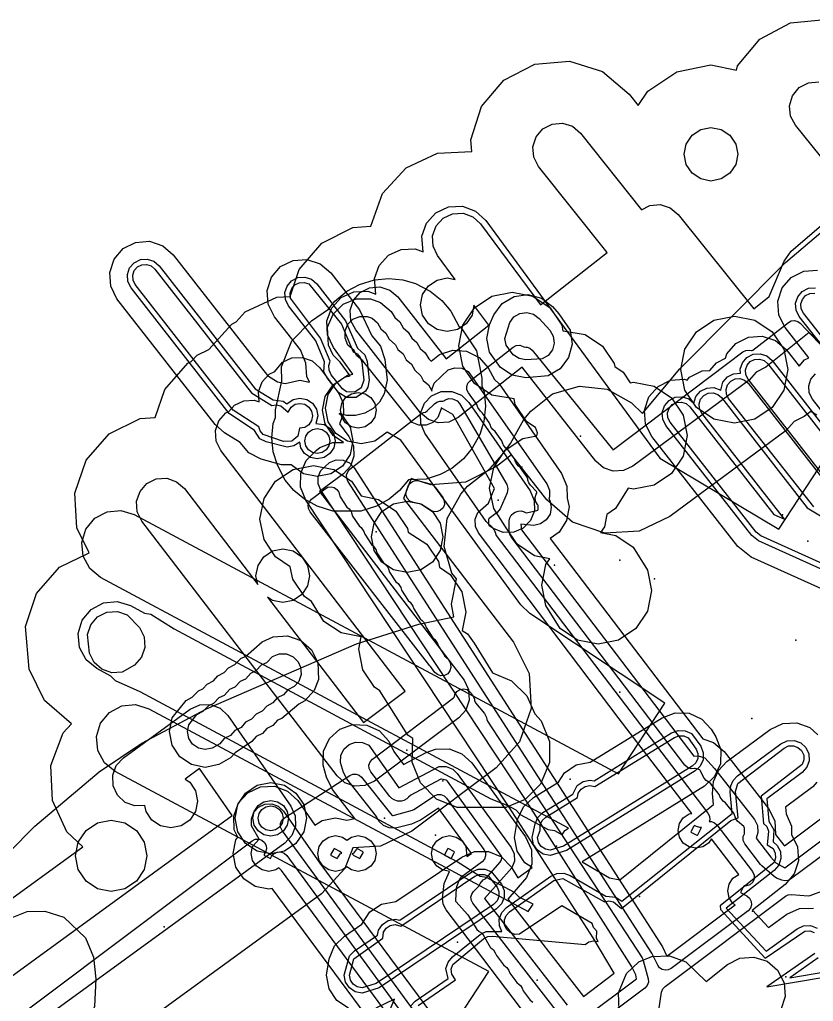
# Model space of a CAD drawing. Header units: metres. Extents: x 8738 to 9560, y -8972 to -7699.
# Drawn here: x 9118.7 to 9163.2, y -8008.3 to -7953.3 of the extents above; entities that cross this region are included whole.
import ezdxf

# ---------------------------------------------------------------- set-up
doc = ezdxf.new("R2010")
doc.units = ezdxf.units.M
for name, color, linetype in [('AI_GREENING_ALLOWED_ZONE', 4, 'Continuous'), ('AI_GREENING_EXCLUSIONS', 1, 'Continuous'), ('AI_GREENING_LAWN', 82, 'Continuous'), ('AI_GREENING_REJECTED', 6, 'Continuous')]:
    doc.layers.add(name, color=color, linetype=linetype)

msp = doc.modelspace()

# ---------------------------------------------------------------- linework, layer by layer
at = {"layer": 'AI_GREENING_ALLOWED_ZONE'}
msp.add_lwpolyline([(9140.777, -7980.345), (9140.574, -7980.264), (9140.425, -7980.104), (9140.358, -7979.896), (9140.387, -7979.679), (9140.479, -7979.43), (9140.574, -7979.271), (9140.719, -7979.158), (9140.896, -7979.105), (9141.08, -7979.12), (9141.724, -7979.296), (9141.876, -7979.367), (9141.996, -7979.484), (9142.421, -7980.067), (9142.503, -7980.246), (9142.51, -7980.444), (9142.439, -7980.629), (9142.302, -7980.772), (9142.12, -7980.85), (9141.922, -7980.852), (9141.739, -7980.777), (9141.238, -7980.442), (9141.14, -7980.404), (9140.777, -7980.345)], close=True, dxfattribs=at)
at = {"layer": 'AI_GREENING_EXCLUSIONS'}
for points in [[(9117.659, -8002.961), (9122.25, -7999.619), (9121.358, -7998.794), (9120.541, -7997.022), (9120.464, -7995.073), (9121.14, -7993.243), (9121.614, -7992.729), (9120.096, -7991.421), (9119.236, -7989.67), (9119.031, -7987.283), (9119.658, -7985.436), (9120.945, -7983.97), (9122.606, -7983.151), (9121.92, -7981.754), (9121.796, -7979.807), (9122.426, -7977.961), (9123.715, -7976.497), (9125.467, -7975.637), (9126.305, -7975.584), (9126.845, -7974.005), (9128.134, -7972.54), (9128.324, -7972.447), (9128.652, -7972.083), (9129.307, -7971.771), (9130.597, -7970.341), (9130.848, -7970.222), (9131.354, -7969.666), (9133.121, -7968.838), (9133.87, -7968.803), (9134.367, -7967.292), (9135.639, -7965.813), (9137.38, -7964.934), (9138.396, -7964.857), (9139.052, -7963.038), (9140.366, -7961.596), (9142.131, -7960.766), (9144.049, -7960.677), (9143.993, -7960.024), (9144.584, -7958.165), (9145.841, -7956.673), (9147.574, -7955.776), (9149.517, -7955.61), (9151.377, -7956.201), (9152.868, -7957.458), (9153.379, -7958.098), (9153.915, -7957.295), (9155.537, -7956.211), (9157.451, -7955.831), (9158.877, -7956.115), (9158.948, -7955.887), (9160.192, -7954.384), (9161.917, -7953.473), (9163.859, -7953.291)], [(9164.086, -7971.849), (9162.962, -7970.812), (9160.526, -7972.756), (9159.992, -7973.033), (9159.587, -7973.486), (9153.073, -7978.305), (9152.554, -7978.552), (9151.98, -7978.586), (9151.436, -7978.401), (9151.001, -7978.026), (9146.867, -7972.761), (9146.867, -7972.761), (9143.277, -7975.571), (9142.755, -7975.835), (9142.171, -7975.879), (9141.615, -7975.696), (9141.172, -7975.315), (9137.54, -7970.675), (9137.276, -7970.153), (9137.232, -7969.569), (9137.415, -7969.013), (9137.796, -7968.569), (9138.319, -7968.305), (9138.903, -7968.262), (9139.459, -7968.444), (9139.902, -7968.826), (9142.609, -7972.284), (9145.005, -7970.409), (9144.171, -7969.28), (9144.061, -7969.836), (9143.736, -7970.323), (9143.249, -7970.648), (9142.675, -7970.762), (9142.101, -7970.648), (9141.614, -7970.323), (9141.289, -7969.836), (9141.175, -7969.262), (9141.289, -7968.688), (9141.614, -7968.202), (9142.101, -7967.877), (9142.675, -7967.762), (9143.116, -7967.85), (9142.127, -7966.51), (9141.878, -7965.98), (9141.851, -7965.396), (9142.05, -7964.845), (9142.444, -7964.412), (9142.973, -7964.163), (9143.558, -7964.136), (9144.109, -7964.334), (9144.541, -7964.729), (9147.893, -7969.271), (9151.637, -7966.331), (9147.79, -7961.516), (9147.521, -7960.996), (9147.471, -7960.413), (9147.649, -7959.855), (9148.026, -7959.408), (9148.546, -7959.138), (9149.129, -7959.089), (9149.687, -7959.266), (9150.134, -7959.643), (9153.566, -7963.938), (9154.025, -7963.7), (9154.608, -7963.65), (9155.165, -7963.826), (9155.612, -7964.202), (9159.849, -7969.481), (9160.72, -7968.803), (9161.552, -7966.821), (9161.956, -7966.265), (9165.463, -7963.246), (9162.182, -7959.21), (9161.909, -7958.693), (9161.854, -7958.11), (9162.027, -7957.551), (9162.4, -7957.1), (9162.918, -7956.827), (9163.5, -7956.772)], [(9113.647, -8004.417), (9119.566, -7998.465), (9123.16, -7995.416), (9125.562, -7993.817), (9129.179, -7991.895), (9137.591, -7988.264), (9141.087, -7987.153), (9143.048, -7986.749), (9142.904, -7986.026), (9143.184, -7984.617), (9142.928, -7984.295), (9142.496, -7982.795), (9142.67, -7981.244), (9143.426, -7979.878), (9143.813, -7979.42), (9145.085, -7978.432), (9145.728, -7977.693), (9146.219, -7977.039), (9146.969, -7975.682), (9147.356, -7975.223), (9148.576, -7974.25), (9150.075, -7973.818), (9151.626, -7973.993), (9152.992, -7974.747), (9153.622, -7975.349), (9155.703, -7972.853), (9161.622, -7966.901), (9165.216, -7963.851)], [(9138.109, -8017.132), (9145.009, -8006.609), (9124.064, -7995.413), (9123.462, -7994.917), (9123.094, -7994.229), (9123.019, -7993.452), (9123.246, -7992.706), (9123.742, -7992.103), (9124.43, -7991.736), (9125.207, -7991.66), (9125.953, -7991.887), (9147.212, -8003.25), (9147.479, -8002.843), (9146.696, -8002.452), (9146.447, -8002.186), (9144.87, -8001.341), (9144.512, -8001.282), (9143.222, -8000.458), (9125.469, -7990.947), (9124.072, -7990.331), (9123.823, -7990.065), (9123.033, -7989.642), (9122.43, -7989.146), (9122.063, -7988.458), (9121.987, -7987.681), (9122.215, -7986.935), (9122.71, -7986.332), (9123.399, -7985.965), (9124.176, -7985.889), (9124.922, -7986.116), (9125.71, -7986.538), (9126.068, -7986.597), (9127.358, -7987.421), (9145.11, -7996.932), (9146.067, -7997.312), (9146.508, -7997.548), (9146.757, -7997.814), (9148.334, -7998.659), (9148.692, -7998.718), (9149.107, -7998.95), (9149.261, -7998.72), (9149.464, -7998.584), (9123.238, -7984.533), (9122.635, -7984.038), (9122.268, -7983.349), (9122.192, -7982.572), (9122.419, -7981.826), (9122.915, -7981.223), (9123.604, -7980.856), (9124.38, -7980.78), (9125.127, -7981.007), (9152.264, -7995.546), (9154.871, -7991.57), (9147.307, -7986.559), (9146.795, -7986.069), (9140.07, -7976.841), (9139.307, -7976.404), (9138.611, -7976.908), (9137.846, -7977.06), (9137.081, -7976.908), (9136.432, -7976.474), (9135.998, -7975.825), (9135.846, -7975.06), (9135.998, -7974.295), (9136.432, -7973.646), (9137.081, -7973.212), (9137.382, -7973.152), (9136.292, -7971.656), (9135.964, -7970.948), (9135.932, -7970.168), (9136.202, -7969.436), (9136.73, -7968.862), (9137.439, -7968.534), (9138.218, -7968.503), (9138.661, -7968.665), (9138.586, -7967.794), (9138.854, -7967.061), (9139.382, -7966.487), (9140.09, -7966.158), (9140.87, -7966.126), (9141.316, -7966.289), (9141.24, -7965.419), (9141.507, -7964.686), (9142.035, -7964.111), (9142.742, -7963.782), (9143.522, -7963.748), (9144.255, -7964.015), (9144.83, -7964.543), (9154.58, -7977.851), (9161.257, -7981.832), (9165.032, -7976.075)], [(9138.109, -8017.132), (9145.009, -8006.609), (9124.064, -7995.413), (9123.462, -7994.917), (9123.094, -7994.229), (9123.019, -7993.452), (9123.246, -7992.706), (9123.742, -7992.103), (9124.43, -7991.736), (9125.207, -7991.66), (9125.953, -7991.887), (9147.212, -8003.25), (9147.479, -8002.843), (9146.696, -8002.452), (9146.447, -8002.186), (9144.87, -8001.341), (9144.512, -8001.282), (9143.222, -8000.458), (9125.469, -7990.947), (9124.072, -7990.331), (9123.823, -7990.065), (9123.033, -7989.642), (9122.43, -7989.146), (9122.063, -7988.458), (9121.987, -7987.681), (9122.215, -7986.935), (9122.71, -7986.332), (9123.399, -7985.965), (9124.176, -7985.889), (9124.922, -7986.116), (9125.71, -7986.538), (9126.068, -7986.597), (9127.358, -7987.421), (9145.11, -7996.932), (9146.067, -7997.312), (9146.508, -7997.548), (9146.757, -7997.814), (9148.334, -7998.659), (9148.692, -7998.718), (9149.107, -7998.95), (9149.261, -7998.72), (9149.464, -7998.584), (9123.238, -7984.533), (9122.635, -7984.038), (9122.268, -7983.349), (9122.192, -7982.572), (9122.419, -7981.826), (9122.915, -7981.223), (9123.604, -7980.856), (9124.38, -7980.78), (9125.127, -7981.007), (9152.264, -7995.546), (9154.871, -7991.57), (9147.307, -7986.559), (9146.795, -7986.069), (9140.07, -7976.841), (9139.307, -7976.404), (9138.611, -7976.908), (9137.846, -7977.06), (9137.081, -7976.908), (9136.432, -7976.474), (9135.998, -7975.825), (9135.846, -7975.06), (9135.998, -7974.295), (9136.432, -7973.646), (9137.081, -7973.212), (9137.382, -7973.152), (9136.292, -7971.656), (9135.964, -7970.948), (9135.932, -7970.168), (9136.202, -7969.436), (9136.73, -7968.862), (9137.439, -7968.534), (9138.218, -7968.503), (9138.661, -7968.665), (9138.586, -7967.794), (9138.854, -7967.061), (9139.382, -7966.487), (9140.09, -7966.158), (9140.87, -7966.126), (9141.316, -7966.289), (9141.24, -7965.419), (9141.507, -7964.686), (9142.035, -7964.111), (9142.742, -7963.782), (9143.522, -7963.748), (9144.255, -7964.015), (9144.83, -7964.543), (9154.58, -7977.851), (9161.257, -7981.832), (9165.032, -7976.075)], [(9166.062, -7986.261), (9159.71, -7983.399), (9158.955, -7982.807), (9154.141, -7976.641), (9153.79, -7975.944), (9153.733, -7975.166), (9153.977, -7974.425), (9154.487, -7973.834), (9155.184, -7973.483), (9155.962, -7973.425), (9156.118, -7973.477), (9156.253, -7973.32), (9156.95, -7972.969), (9157.394, -7972.937), (9157.76, -7972.512), (9158.265, -7972.257), (9158.345, -7972.014), (9158.855, -7971.423), (9159.552, -7971.072), (9160.33, -7971.014), (9161.071, -7971.259), (9161.662, -7971.768), (9162.392, -7972.704), (9162.698, -7972.35), (9162.932, -7972.232), (9161.607, -7970.535), (9161.256, -7969.838), (9161.199, -7969.06), (9161.443, -7968.319), (9161.953, -7967.728), (9162.65, -7967.377), (9163.428, -7967.319)], [(9167.268, -7976.086), (9162.395, -7969.92), (9162.22, -7969.571), (9162.191, -7969.182), (9162.313, -7968.812), (9162.568, -7968.516), (9162.917, -7968.341), (9163.306, -7968.312)], [(9167.438, -7975.839), (9162.632, -7969.735), (9162.509, -7969.491), (9162.489, -7969.219), (9162.575, -7968.959), (9162.753, -7968.752), (9162.997, -7968.63), (9163.269, -7968.609)], [(9141.952, -8014.253), (9132.857, -8001.965), (9132.68, -8002), (9131.915, -8001.848), (9131.266, -8001.414), (9130.832, -8000.765), (9130.68, -8000), (9130.832, -7999.235), (9130.927, -7999.092), (9130.737, -7998.681), (9130.705, -7997.901), (9130.974, -7997.169), (9131.502, -7996.595), (9132.21, -7996.267), (9132.99, -7996.235), (9133.723, -7996.504), (9134.297, -7997.032), (9135.258, -7998.416), (9135.653, -7998.152), (9136.418, -7998), (9137.052, -7998.126), (9137.493, -7998.039), (9136.25, -7996.424), (9135.901, -7995.726), (9135.71, -7995.044), (9135.745, -7994.264), (9136.077, -7993.558), (9136.653, -7993.032), (9137.387, -7992.767), (9138.167, -7992.802), (9138.873, -7993.134), (9139.399, -7993.71), (9139.685, -7994.28), (9140.218, -7995.015), (9141.486, -7994.34), (9142.021, -7994.147), (9142.779, -7994.137), (9143.486, -7994.41), (9144.041, -7994.926), (9147.065, -7999.068), (9147.399, -7999.798), (9147.419, -8000.6), (9147.121, -8001.346), (9146.065, -8002.561), (9150.3, -8008.003), (9152.027, -8006.71), (9150.843, -8004.731), (9146.141, -7997.412), (9134.748, -7980.2), (9134.454, -7979.477), (9134.46, -7978.697), (9134.764, -7977.978), (9135.319, -7977.43), (9135.536, -7977.257), (9136.262, -7976.97), (9136.865, -7976.981), (9136.272, -7976.584), (9135.838, -7975.935), (9135.686, -7975.17), (9135.838, -7974.405), (9136.272, -7973.756), (9136.921, -7973.322), (9137.229, -7973.237), (9136.673, -7972.472), (9136.278, -7972.077), (9136.013, -7971.522), (9135.967, -7970.519), (9136.27, -7969.797), (9136.831, -7969.236), (9137.569, -7968.93), (9138.376, -7968.933), (9138.933, -7969.136), (9139.536, -7969.631), (9139.732, -7969.97), (9140.011, -7970.211), (9140.207, -7970.549), (9140.487, -7970.791), (9140.683, -7971.129), (9140.962, -7971.371), (9141.159, -7971.709), (9141.438, -7971.951), (9141.634, -7972.289), (9141.777, -7972.413), (9142.237, -7972.043), (9142.978, -7971.799), (9143.757, -7971.858), (9144.453, -7972.21), (9144.962, -7972.801), (9145.327, -7973.447), (9145.585, -7973.686), (9149.07, -7978.715), (9149.379, -7979.423), (9149.394, -7980.093), (9149.502, -7980.582), (9149.364, -7981.351), (9148.943, -7982.008), (9148.449, -7982.352), (9157.005, -7993.582), (9157.596, -7993.777), (9158.186, -7994.287), (9160.672, -7997.475), (9161.023, -7998.172), (9161.078, -7998.928), (9161.535, -7999.528), (9161.57, -7999.565), (9181.226, -7984.849)], [(9150.314, -8009.242), (9153.271, -8007.028), (9153.242, -8006.789), (9153.007, -8006.317), (9146.975, -7996.86), (9135.583, -7979.651), (9135.436, -7979.289), (9135.439, -7978.899), (9135.591, -7978.539), (9136.078, -7978.098), (9136.441, -7977.954), (9136.831, -7977.961), (9137.189, -7978.116), (9137.46, -7978.397), (9154.743, -8005.225), (9154.985, -8005.745), (9158.805, -8002.884), (9158.684, -8002.803), (9158.467, -8002.479), (9158.391, -8002.096), (9158.467, -8001.713), (9158.684, -8001.389), (9159.016, -8001.171), (9157.476, -7999.173), (9157.316, -7999.412), (9156.992, -7999.629), (9156.609, -7999.705), (9156.226, -7999.629), (9155.902, -7999.412), (9155.685, -7999.088), (9155.609, -7998.705), (9155.685, -7998.322), (9155.902, -7997.998), (9156.226, -7997.781), (9156.381, -7997.75), (9152.3, -7992.454), (9144.433, -7982.031), (9144.262, -7981.674), (9144.242, -7981.279), (9144.378, -7980.907), (9144.982, -7980.377), (9145.325, -7979.545), (9142.992, -7975.413), (9142.323, -7975.04), (9142.328, -7975.091), (9142.151, -7975.578), (9141.868, -7975.856), (9141.492, -7976.011), (9141.08, -7976.008), (9140.706, -7975.848), (9137.932, -7972.412), (9137.583, -7972.098), (9137.457, -7971.832), (9137.107, -7971.518), (9136.944, -7971.129), (9136.948, -7970.717), (9137.107, -7970.344), (9137.39, -7970.065), (9137.767, -7969.911), (9138.178, -7969.914), (9138.461, -7970.017), (9138.762, -7970.265), (9138.946, -7970.605), (9139.238, -7970.845), (9139.422, -7971.185), (9139.773, -7971.503), (9139.897, -7971.765), (9140.195, -7972.012), (9140.373, -7972.345), (9140.665, -7972.585), (9140.848, -7972.925), (9141.2, -7973.243), (9141.324, -7973.505), (9141.621, -7973.752), (9141.799, -7974.085), (9141.81, -7974.094), (9141.806, -7974.025), (9141.933, -7973.656), (9142.729, -7972.914), (9143.099, -7972.792), (9143.489, -7972.821), (9143.837, -7972.997), (9148.248, -7979.285), (9148.403, -7979.639), (9148.411, -7980.025), (9148.366, -7980.145), (9148.418, -7980.221), (9148.502, -7980.602), (9148.433, -7980.986), (9148.223, -7981.314), (9147.902, -7981.537), (9147.521, -7981.621), (9146.802, -7981.554), (9146.825, -7981.872), (9156.483, -7994.543), (9156.732, -7994.525), (9157.102, -7994.647), (9157.658, -7995.236), (9159.884, -7998.09), (9160.059, -7998.439), (9160.087, -7998.828), (9159.985, -7999.138), (9160.8, -8000.207), (9161.088, -8000.516), (9161.586, -8000.803), (9181.825, -7985.65)], [(9167.445, -7985.787), (9160.121, -7982.488), (9159.743, -7982.191), (9154.93, -7976.025), (9154.754, -7975.677), (9154.725, -7975.288), (9154.848, -7974.917), (9155.102, -7974.622), (9155.102, -7974.622), (9155.451, -7974.446), (9155.84, -7974.418), (9156.21, -7974.54), (9156.492, -7974.782), (9156.613, -7974.404), (9156.868, -7974.109), (9157.217, -7973.933), (9157.606, -7973.904), (9158.005, -7974.051), (9158.121, -7973.595), (9158.376, -7973.3), (9158.724, -7973.124), (9159.109, -7973.096), (9159.093, -7972.877), (9159.216, -7972.506), (9159.47, -7972.211), (9159.819, -7972.035), (9160.208, -7972.007), (9160.578, -7972.129), (9160.874, -7972.384), (9165.5, -7978.309)], [(9164.19, -7979.393), (9159.534, -7973.43), (9159.411, -7973.186), (9159.391, -7972.914), (9159.477, -7972.654), (9159.655, -7972.447), (9159.899, -7972.325), (9160.171, -7972.304), (9160.431, -7972.39), (9160.637, -7972.568), (9165.328, -7978.576)], [(9166.219, -7978.485), (9163.14, -7974.541), (9162.965, -7974.193), (9162.936, -7973.804), (9163.058, -7973.433), (9163.313, -7973.138)], [(9163.219, -7980.573), (9158.439, -7974.519), (9158.316, -7974.275), (9158.296, -7974.002), (9158.382, -7973.743), (9158.56, -7973.536), (9158.804, -7973.413), (9159.077, -7973.393), (9159.336, -7973.479), (9159.543, -7973.657), (9163.987, -7979.349)], [(9167.948, -7985.685), (9160.244, -7982.214), (9159.98, -7982.007), (9155.166, -7975.841), (9155.043, -7975.597), (9155.023, -7975.324), (9155.109, -7975.065), (9155.109, -7975.065), (9155.287, -7974.858), (9155.531, -7974.735), (9155.803, -7974.715), (9156.063, -7974.801), (9156.269, -7974.979), (9160.977, -7981.009), (9161.579, -7981.28), (9156.932, -7975.328), (9156.809, -7975.084), (9156.789, -7974.811), (9156.875, -7974.552), (9157.053, -7974.345), (9157.297, -7974.222), (9157.569, -7974.202), (9157.829, -7974.288), (9158.035, -7974.466), (9162.848, -7980.63), (9168.569, -7984.066)], [(9163.379, -7975.44), (9163.041, -7975.233), (9162.675, -7975.518), (9162.115, -7975.8), (9161.668, -7976.3), (9155.154, -7981.119), (9153.425, -7981.942), (9151.512, -7982.055), (9149.698, -7981.439), (9148.248, -7980.187), (9146.273, -7977.671), (9145.435, -7978.327), (9143.693, -7979.207), (9141.748, -7979.353), (9140.641, -7978.99), (9140.225, -7980.119), (9146.39, -7988.159), (9147.256, -7989.924), (9147.375, -7991.885), (9146.729, -7993.741), (9145.417, -7995.205), (9140.682, -7998.748), (9138.936, -7999.585), (9137.372, -7999.676), (9136.932, -8000.842), (9135.623, -8002.253), (9120.149, -8013.518)], [(9116.273, -8008.3), (9130.611, -7997.862), (9128.791, -7995.247), (9127.984, -7995.834), (9128.238, -7996.004), (9128.563, -7996.49), (9128.677, -7997.064), (9128.563, -7997.638), (9128.238, -7998.125), (9127.751, -7998.45), (9127.177, -7998.564), (9126.603, -7998.45), (9126.116, -7998.125), (9125.791, -7997.638), (9125.727, -7997.315), (9125.168, -7997.337), (9124.619, -7997.134), (9124.189, -7996.737), (9123.944, -7996.205), (9123.921, -7995.62), (9124.124, -7995.071), (9124.521, -7994.642), (9128.266, -7991.92), (9128.805, -7991.674), (9129.398, -7991.655), (9129.951, -7991.867), (9130.379, -7992.277), (9133.912, -7997.354), (9134.144, -7997.883), (9134.16, -7998.46), (9133.956, -7999), (9133.563, -7999.423), (9118.053, -8010.714)], [(9137.134, -8008.67), (9136.485, -8008.236), (9136.051, -8007.587), (9135.899, -8006.822), (9136.062, -8005.898), (9136.358, -8005.176), (9136.908, -8004.622), (9137.89, -8003.961), (9138.334, -8003.263), (9138.983, -8002.829), (9139.787, -8002.685), (9143.486, -8000.196), (9144.206, -7999.895), (9144.986, -7999.893), (9145.708, -8000.189), (9146.262, -8000.739), (9146.625, -8001.356), (9147.426, -8000.792), (9147.025, -8000.524), (9146.591, -7999.875), (9146.439, -7999.11), (9146.617, -7998.102), (9146.94, -7997.392), (9147.511, -7996.859), (9148.9, -7995.999), (9149.25, -7995.475), (9149.899, -7995.041), (9150.684, -7994.893), (9154.716, -7992.394), (9155.447, -7992.121), (9156.226, -7992.147), (9156.937, -7992.471), (9157.469, -7993.041), (9157.733, -7993.466), (9158.006, -7994.197), (9157.98, -7994.977), (9157.657, -7995.687), (9157.086, -7996.22), (9150.232, -8000.467), (9151.774, -8001.363), (9152.345, -8001.483), (9157.596, -7997.26), (9157.541, -7996.64), (9157.595, -7995.964), (9157.873, -7995.345), (9158.342, -7994.855), (9160.779, -7993.048), (9161.485, -7992.714), (9162.264, -7992.676), (9162.999, -7992.939), (9163.448, -7993.347)], [(9147.591, -8009.719), (9142.603, -8003.151), (9142.446, -8002.847), (9142.401, -8002.507), (9142.498, -8001.683), (9142.792, -8000.999), (9142.414, -8000.924), (9142.09, -8000.707), (9141.873, -8000.383), (9141.797, -8000), (9141.873, -7999.617), (9142.09, -7999.293), (9142.414, -7999.076), (9142.797, -7999), (9143.18, -7999.076), (9143.504, -7999.293), (9143.721, -7999.617), (9143.764, -8000.164), (9144.025, -7999.991), (9142.182, -7997.467), (9141.18, -7998.131), (9140.664, -7998.365), (9139.778, -7998.578), (9139.424, -7998.562), (9139.097, -7998.424), (9138.84, -7998.18), (9138.713, -7997.925), (9137.04, -7995.812), (9136.866, -7995.463), (9136.698, -7994.894), (9136.716, -7994.504), (9136.882, -7994.151), (9137.17, -7993.888), (9137.537, -7993.755), (9137.927, -7993.773), (9138.28, -7993.939), (9139.961, -7996.316), (9142.224, -7995.126), (9142.603, -7995.121), (9142.976, -7995.27), (9143.234, -7995.516), (9146.258, -7999.657), (9146.424, -8000.022), (9146.434, -8000.424), (9146.286, -8000.796), (9144.766, -8002.517), (9149.393, -8008.489)], [(9140.607, -8008.555), (9140.878, -8008.274), (9142.715, -8006.999), (9142.599, -8006.45), (9142.717, -8006.078), (9142.968, -8005.78), (9144.517, -8004.54), (9144.854, -8004.363), (9145.732, -8004.37), (9145.595, -8004.06), (9145.585, -8003.67), (9145.726, -8003.306), (9145.995, -8003.023), (9148.475, -8001.276), (9148.819, -8001.121), (9149.197, -8001.104), (9149.553, -8001.229), (9151.553, -8002.391), (9152.116, -8002.438), (9152.456, -8002.677), (9158.645, -7997.764), (9158.537, -7996.551), (9158.564, -7996.213), (9158.703, -7995.903), (9158.937, -7995.658), (9161.375, -7993.851), (9161.728, -7993.685), (9162.117, -7993.666), (9162.485, -7993.797), (9162.774, -7994.059), (9162.94, -7994.412), (9162.959, -7994.802), (9162.828, -7995.169), (9162.566, -7995.458), (9160.579, -7996.931), (9160.692, -7998.191), (9160.979, -7998.678), (9160.934, -7999.342), (9161.169, -7999.544), (9161.345, -7999.893), (9161.374, -8000.282), (9161.252, -8000.652), (9160.998, -8000.948), (9158.307, -8003.057), (9160.537, -8005.464), (9162.289, -8004.212), (9162.645, -8004.052), (9163.035, -8004.04), (9163.4, -8004.177)], [(9141.049, -8008.521), (9143.135, -8007.073), (9142.921, -8006.755), (9142.897, -8006.483), (9142.98, -8006.223), (9144.704, -8004.774), (9144.94, -8004.65), (9145.205, -8004.624), (9150.404, -8005.094), (9150.603, -8004.952), (9150.869, -8004.89), (9151.13, -8004.933), (9151.038, -8004.756), (9151.056, -8004.351), (9150.867, -8004.143), (9150.787, -8003.912), (9149.087, -8002.924), (9146.724, -8004.524), (9146.451, -8004.531), (9146.196, -8004.432), (9145.998, -8004.244), (9145.888, -8003.994), (9145.881, -8003.721), (9145.979, -8003.466), (9146.167, -8003.269), (9148.648, -8001.521), (9149.153, -8001.401), (9151.491, -8002.702), (9151.731, -8002.657), (9151.998, -8002.713), (9152.432, -8003.081), (9158.571, -7998.145), (9158.968, -7997.999), (9158.835, -7996.524), (9158.952, -7996.071), (9161.553, -7994.092), (9161.8, -7993.976), (9162.073, -7993.962), (9162.33, -7994.054), (9162.533, -7994.238), (9162.649, -7994.485), (9162.663, -7994.758), (9162.571, -7995.015), (9160.265, -7996.79), (9160.402, -7998.32), (9160.577, -7998.49), (9160.685, -7998.74), (9160.599, -7999.509), (9160.933, -7999.729), (9161.056, -7999.973), (9161.076, -8000.245), (9160.991, -8000.505), (9157.972, -8002.938), (9157.98, -8003.145), (9160.497, -8005.862), (9162.712, -8004.344), (9162.985, -8004.335), (9163.241, -8004.432)], [(9163.391, -7996.008), (9163.161, -7996.261), (9161.625, -7997.4), (9161.659, -7997.778), (9161.957, -7998.468), (9161.964, -7998.941), (9162.309, -7999.625), (9162.367, -8000.403), (9162.123, -8001.145), (9161.614, -8001.736), (9159.779, -8003.174), (9160.672, -8004.139), (9161.708, -8003.399), (9162.419, -8003.078), (9163.199, -8003.053)], [(9142.791, -8013.706), (9133.374, -8000.948), (9133.242, -8000.804), (9133.063, -8000.924), (9132.68, -8001), (9132.297, -8000.924), (9131.973, -8000.707), (9131.756, -8000.383), (9131.68, -8000), (9131.756, -7999.617), (9132.124, -7999.192), (9131.709, -7998.446), (9131.693, -7998.056), (9131.827, -7997.69), (9132.091, -7997.403), (9132.445, -7997.239), (9132.835, -7997.223), (9133.202, -7997.357), (9133.489, -7997.621), (9135.54, -8000.547), (9142.587, -8010.068)], [(9152.31, -8008.784), (9152.271, -8007.798), (9152.719, -8006.722), (9153.418, -8006.075), (9154.141, -8005.773), (9155.127, -8005.734), (9156.044, -8006.075), (9157.192, -8007.164), (9158.379, -8006.221), (9159.073, -8005.864), (9159.851, -8005.8), (9160.594, -8006.038), (9161.189, -8006.543), (9161.546, -8007.237), (9161.61, -8008.015), (9161.372, -8008.758)], [(9163.277, -8005.595), (9160.586, -8007.464), (9171.877, -8005.564)], [(9163.452, -8005.84), (9161.881, -8006.962), (9171.816, -8005.27)], [(9139.48, -8008.74), (9139.708, -8008.162), (9138.664, -8008.67)]]:
    msp.add_lwpolyline(points, dxfattribs=at)
for points in [[(9158.025, -7962.217), (9157.451, -7962.331), (9156.877, -7962.217), (9156.39, -7961.892), (9156.065, -7961.405), (9155.951, -7960.831), (9156.065, -7960.257), (9156.39, -7959.77), (9156.877, -7959.445), (9157.451, -7959.331), (9158.025, -7959.445), (9158.511, -7959.77), (9158.837, -7960.257), (9158.951, -7960.831), (9158.837, -7961.405), (9158.511, -7961.892), (9158.025, -7962.217)], [(9132.582, -7968.46), (9132.826, -7967.719), (9133.336, -7967.128), (9134.033, -7966.777), (9134.811, -7966.719), (9135.552, -7966.964), (9136.143, -7967.474), (9137.762, -7969.547), (9138.443, -7971.008), (9138.932, -7971.579), (9139.174, -7972.32), (9139.299, -7973.491), (9139.145, -7974.256), (9138.872, -7974.722), (9138.528, -7975.064), (9138.06, -7975.336), (9137.538, -7975.472), (9137.052, -7975.471), (9136.615, -7975.35), (9136.802, -7975.475), (9137.236, -7976.124), (9137.388, -7976.889), (9137.236, -7977.654), (9136.802, -7978.303), (9136.153, -7978.737), (9135.388, -7978.889), (9134.623, -7978.737), (9133.926, -7978.232), (9133.377, -7978.222), (9132.242, -7977.91), (9131.549, -7977.552), (9131.064, -7976.977), (9130.186, -7976.437), (9129.658, -7975.964), (9124.162, -7968.925), (9123.811, -7968.228), (9123.753, -7967.45), (9123.998, -7966.709), (9124.507, -7966.118), (9125.204, -7965.767), (9125.983, -7965.709), (9126.724, -7965.954), (9127.315, -7966.463), (9132.589, -7973.219), (9133.16, -7973.57), (9133.595, -7973.674), (9134.414, -7973.486), (9134.955, -7973.594), (9134.798, -7973.279), (9134.743, -7972.529), (9134.44, -7971.792), (9132.99, -7969.935), (9132.639, -7969.238), (9132.582, -7968.46)], [(9135.315, -7975.904), (9135.771, -7975.965), (9136.095, -7976.182), (9136.312, -7976.506), (9136.388, -7976.889), (9136.312, -7977.272), (9136.095, -7977.596), (9135.771, -7977.813), (9135.388, -7977.889), (9135.005, -7977.813), (9134.681, -7977.596), (9134.464, -7977.272), (9134.401, -7976.954), (9134.076, -7977.171), (9133.693, -7977.247), (9132.519, -7976.949), (9132.172, -7976.77), (9131.864, -7976.296), (9130.446, -7975.349), (9124.95, -7968.309), (9124.775, -7967.961), (9124.746, -7967.572), (9124.868, -7967.201), (9125.123, -7966.906), (9125.471, -7966.73), (9125.86, -7966.702), (9126.231, -7966.824), (9126.526, -7967.079), (9131.912, -7973.976), (9132.913, -7974.592), (9133.475, -7974.653), (9133.688, -7974.807), (9134.031, -7974.562), (9134.414, -7974.486), (9134.797, -7974.562), (9135.121, -7974.779), (9135.338, -7975.103), (9135.414, -7975.486), (9135.315, -7975.904)], [(9135.061, -7975.754), (9134.909, -7975.981), (9134.682, -7976.133), (9134.388, -7976.181), (9134.29, -7976.614), (9133.961, -7976.894), (9133.499, -7976.92), (9132.359, -7976.535), (9132.183, -7976.327), (9132.109, -7976.094), (9130.683, -7975.164), (9125.187, -7968.125), (9125.064, -7967.881), (9125.044, -7967.609), (9125.129, -7967.349), (9125.307, -7967.142), (9125.551, -7967.019), (9125.824, -7966.999), (9126.083, -7967.085), (9126.29, -7967.263), (9131.709, -7974.203), (9132.843, -7974.902), (9133.084, -7974.863), (9133.35, -7974.926), (9133.754, -7975.284), (9133.919, -7974.991), (9134.146, -7974.839), (9134.414, -7974.786), (9134.682, -7974.839), (9134.909, -7974.991), (9135.061, -7975.218), (9135.114, -7975.486), (9135.061, -7975.754)], [(9134.082, -7979.669), (9133.585, -7979.079), (9133.152, -7978.252), (9132.922, -7977.493), (9132.848, -7976.721), (9132.922, -7975.909), (9133.043, -7975.58), (9133.043, -7975.154), (9133.401, -7973.543), (9133.39, -7972.731), (9133.968, -7971.281), (9135.056, -7970.163), (9136.015, -7969.504), (9136.367, -7969.054), (9137.05, -7968.495), (9137.763, -7968.118), (9138.591, -7967.871), (9139.391, -7967.796), (9140.175, -7967.871), (9140.894, -7968.074), (9141.716, -7968.495), (9142.371, -7969.026), (9142.876, -7969.629), (9143.316, -7970.463), (9143.446, -7970.551), (9144.314, -7971.848), (9144.618, -7973.379), (9144.618, -7973.805), (9144.739, -7974.134), (9144.812, -7974.946), (9144.723, -7975.795), (9144.491, -7976.537), (9144.076, -7977.304), (9143.575, -7977.894), (9142.932, -7978.427), (9142.278, -7978.762), (9141.487, -7979.031), (9140.509, -7979.066), (9140, -7979.669), (9139.421, -7980.159), (9138.703, -7980.537), (9137.835, -7980.822), (9136.251, -7980.822), (9135.379, -7980.537), (9134.665, -7980.159), (9134.082, -7979.669)], [(9133.603, -7968.971), (9133.574, -7968.582), (9133.696, -7968.212), (9133.951, -7967.916), (9134.3, -7967.741), (9134.689, -7967.712), (9135.059, -7967.834), (9135.355, -7968.089), (9136.973, -7970.162), (9137.641, -7971.689), (9138.06, -7972.069), (9138.181, -7972.44), (9138.299, -7973.488), (9138.223, -7973.869), (9138.086, -7974.104), (9137.565, -7974.45), (9137.03, -7974.449), (9136.592, -7974.193), (9135.937, -7973.363), (9135.762, -7973.014), (9135.792, -7972.45), (9135.313, -7971.285), (9133.778, -7969.32), (9133.603, -7968.971)], [(9133.892, -7968.891), (9133.872, -7968.619), (9133.957, -7968.359), (9134.136, -7968.153), (9134.38, -7968.03), (9134.652, -7968.01), (9134.911, -7968.095), (9136.737, -7970.347), (9137.403, -7971.898), (9137.621, -7972.008), (9137.798, -7972.216), (9137.883, -7972.475), (9137.999, -7973.488), (9137.85, -7973.919), (9137.485, -7974.161), (9137.03, -7974.132), (9136.803, -7973.98), (9136.173, -7973.179), (9136.051, -7972.935), (9136.031, -7972.662), (9136.108, -7972.43), (9135.574, -7971.133), (9133.892, -7968.891)], [(9147.702, -7976.599), (9147.73, -7976.437), (9147.609, -7976.141), (9147.136, -7975.825), (9146.486, -7974.852), (9146.423, -7974.537), (9145.166, -7974.33), (9144.193, -7973.68), (9143.543, -7972.707), (9143.314, -7971.559), (9143.543, -7970.411), (9144.193, -7969.437), (9145.166, -7968.787), (9146.314, -7968.559), (9147.462, -7968.787), (9148.436, -7969.437), (9149.086, -7970.411), (9149.149, -7970.725), (9150.406, -7970.932), (9151.379, -7971.582), (9152.029, -7972.556), (9152.062, -7972.718), (9152.534, -7973.034), (9152.932, -7973.629), (9153.118, -7973.592), (9154.266, -7973.82), (9155.24, -7974.471), (9155.89, -7975.444), (9156.118, -7976.592), (9155.89, -7977.74), (9155.24, -7978.713), (9154.266, -7979.364), (9153.118, -7979.592), (9152.82, -7979.533), (9152.106, -7980.681), (9151.617, -7981.007), (9151.478, -7981.707), (9151.267, -7982.022), (9152.123, -7982.192), (9153.096, -7982.842), (9153.894, -7984.125), (9154.122, -7985.273), (9153.894, -7986.421), (9153.244, -7987.395), (9152.27, -7988.045), (9151.122, -7988.273), (9149.974, -7988.045), (9149.001, -7987.395), (9148.203, -7986.112), (9147.975, -7984.963), (9148.203, -7983.815), (9148.414, -7983.501), (9147.558, -7983.33), (9146.585, -7982.68), (9145.934, -7981.707), (9145.277, -7980.679), (9145.049, -7979.53), (9145.277, -7978.382), (9145.927, -7977.409), (9146.9, -7976.759), (9147.702, -7976.599)], [(9148.569, -7969.359), (9148.927, -7969.761), (9149.557, -7970.694), (9149.666, -7971.467), (9149.471, -7972.222), (9149.001, -7972.846), (9148.329, -7973.242), (9147.077, -7973.354), (9146.312, -7973.202), (9145.663, -7972.768), (9145.044, -7971.911), (9144.892, -7971.146), (9145.044, -7970.381), (9145.276, -7969.824), (9145.745, -7969.2), (9146.417, -7968.804), (9147.19, -7968.695), (9147.946, -7968.89), (9148.569, -7969.359)], [(9148.335, -7972.1), (9147.999, -7972.298), (9147.077, -7972.354), (9146.694, -7972.278), (9146.37, -7972.061), (9145.968, -7971.529), (9145.892, -7971.146), (9146.177, -7970.258), (9146.411, -7969.946), (9146.747, -7969.748), (9147.134, -7969.693), (9147.511, -7969.791), (9147.823, -7970.026), (9148.415, -7970.688), (9148.613, -7971.024), (9148.667, -7971.41), (9148.57, -7971.788), (9148.335, -7972.1)], [(9157.615, -7975.665), (9156.642, -7975.014), (9155.992, -7974.041), (9155.763, -7972.893), (9155.992, -7971.745), (9156.642, -7970.772), (9157.615, -7970.121), (9158.763, -7969.893), (9159.912, -7970.121), (9160.885, -7970.772), (9161.535, -7971.745), (9161.763, -7972.893), (9161.535, -7974.041), (9160.885, -7975.014), (9159.912, -7975.665), (9158.763, -7975.893), (9157.615, -7975.665)], [(9132.101, -7974.133), (9132.297, -7973.582), (9132.689, -7973.147), (9133.007, -7972.996), (9133.431, -7972.484), (9133.96, -7972.235), (9134.545, -7972.209), (9135.095, -7972.407), (9135.528, -7972.802), (9136.588, -7974.24), (9136.836, -7974.768), (9136.864, -7975.351), (9136.636, -7975.934), (9137.158, -7976.634), (9137.41, -7977.163), (9137.44, -7977.747), (9137.244, -7978.299), (9136.852, -7978.733), (9135.516, -7979.728), (9143.612, -7990.289), (9143.872, -7990.818), (9143.908, -7991.407), (9143.714, -7991.964), (9143.321, -7992.403), (9138.586, -7995.945), (9138.062, -7996.196), (9137.482, -7996.23), (9136.933, -7996.041), (9136.497, -7995.657), (9125.56, -7981.38), (9125.302, -7980.855), (9125.265, -7980.271), (9125.454, -7979.717), (9125.841, -7979.277), (9126.366, -7979.02), (9126.95, -7978.982), (9127.504, -7979.172), (9127.944, -7979.558), (9132.05, -7984.926), (9131.953, -7984.441), (9132.068, -7983.866), (9132.393, -7983.38), (9132.879, -7983.055), (9133.453, -7982.941), (9134.028, -7983.055), (9134.514, -7983.38), (9134.839, -7983.866), (9134.953, -7984.441), (9134.839, -7985.015), (9134.514, -7985.501), (9134.028, -7985.826), (9133.453, -7985.941), (9132.879, -7985.826), (9132.594, -7985.635), (9137.975, -7992.655), (9140.308, -7990.91), (9129.978, -7977.423), (9129.721, -7976.898), (9129.683, -7976.314), (9129.873, -7975.76), (9130.259, -7975.321), (9130.43, -7975.237), (9130.744, -7974.889), (9131.272, -7974.637), (9131.857, -7974.607), (9132.13, -7974.704), (9132.101, -7974.133)], [(9137.686, -7976.17), (9137.303, -7976.094), (9136.979, -7975.877), (9136.762, -7975.553), (9136.686, -7975.17), (9136.762, -7974.787), (9136.979, -7974.463), (9137.303, -7974.246), (9137.686, -7974.17), (9138.069, -7974.246), (9138.393, -7974.463), (9138.61, -7974.787), (9138.686, -7975.17), (9138.61, -7975.553), (9138.393, -7975.877), (9138.069, -7976.094), (9137.686, -7976.17)], [(9141.419, -7976.448), (9141.186, -7975.911), (9141.176, -7975.326), (9141.391, -7974.782), (9141.798, -7974.361), (9142.335, -7974.128), (9142.92, -7974.118), (9143.464, -7974.333), (9143.885, -7974.74), (9147.314, -7979.689), (9147.547, -7980.226), (9147.557, -7980.811), (9147.342, -7981.355), (9146.935, -7981.776), (9146.398, -7982.009), (9145.813, -7982.019), (9145.269, -7981.804), (9144.848, -7981.397), (9141.419, -7976.448)], [(9134.893, -7977.384), (9134.741, -7977.157), (9134.688, -7976.889), (9134.741, -7976.621), (9134.893, -7976.394), (9135.12, -7976.242), (9135.388, -7976.189), (9135.656, -7976.242), (9135.883, -7976.394), (9136.035, -7976.621), (9136.088, -7976.889), (9136.035, -7977.157), (9135.883, -7977.384), (9135.656, -7977.536), (9135.388, -7977.589), (9135.12, -7977.536), (9134.893, -7977.384)], [(9138.589, -7990.681), (9137.938, -7989.708), (9137.71, -7988.56), (9137.847, -7987.872), (9136.722, -7987.648), (9135.749, -7986.998), (9135.07, -7985.883), (9134.666, -7985.612), (9134.016, -7984.639), (9133.876, -7983.936), (9133.055, -7983.388), (9132.405, -7982.415), (9132.176, -7981.266), (9132.405, -7980.118), (9133.055, -7979.145), (9134.028, -7978.495), (9135.176, -7978.266), (9136.324, -7978.495), (9137.298, -7979.145), (9137.85, -7979.972), (9138.819, -7980.165), (9139.793, -7980.815), (9140.443, -7981.788), (9140.487, -7982.008), (9141.524, -7982.671), (9142.174, -7983.644), (9142.237, -7983.963), (9142.837, -7984.364), (9143.487, -7985.337), (9143.716, -7986.485), (9143.512, -7987.51), (9143.802, -7987.703), (9144.177, -7988.225), (9145.2, -7989.878), (9146.268, -7990.325), (9147.136, -7991.174), (9147.572, -7992.18), (9147.941, -7992.569), (9148.409, -7993.722), (9148.409, -7994.91), (9147.903, -7996.12), (9147.035, -7996.969), (9145.952, -7997.423), (9143.226, -7997.415), (9142.073, -7996.947), (9141.167, -7996.041), (9140.699, -7994.888), (9140.741, -7993.564), (9140.46, -7993.376), (9138.891, -7990.883), (9138.589, -7990.681)], [(9142.276, -7981.495), (9142.428, -7982.26), (9142.276, -7983.025), (9141.842, -7983.674), (9141.193, -7984.108), (9140.428, -7984.26), (9139.663, -7984.108), (9139.014, -7983.674), (9138.58, -7983.025), (9138.428, -7982.26), (9138.58, -7981.495), (9139.014, -7980.846), (9139.663, -7980.412), (9140.428, -7980.26), (9141.193, -7980.412), (9141.842, -7980.846), (9142.276, -7981.495)], [(9142.276, -7981.495), (9142.428, -7982.26), (9142.276, -7983.025), (9141.842, -7983.674), (9141.193, -7984.108), (9140.428, -7984.26), (9139.663, -7984.108), (9139.014, -7983.674), (9138.58, -7983.025), (9138.428, -7982.26), (9138.58, -7981.495), (9139.014, -7980.846), (9139.663, -7980.412), (9140.428, -7980.26), (9141.193, -7980.412), (9141.842, -7980.846), (9142.276, -7981.495)], [(9122.501, -7987.741), (9122.689, -7987.187), (9123.075, -7986.747), (9123.6, -7986.488), (9124.184, -7986.45), (9124.738, -7986.638), (9125.424, -7987.345), (9125.683, -7987.871), (9125.721, -7988.455), (9125.532, -7989.01), (9125.145, -7989.45), (9124.454, -7989.834), (9123.87, -7989.872), (9123.316, -7989.682), (9122.876, -7989.296), (9122.618, -7988.77), (9122.501, -7987.741)], [(9129.819, -7990.054), (9130.168, -7989.868), (9130.415, -7989.597), (9130.763, -7989.412), (9131.114, -7989.061), (9131.358, -7988.956), (9132.305, -7988.148), (9132.924, -7987.865), (9133.714, -7987.812), (9134.47, -7988.069), (9135.069, -7988.593), (9135.421, -7989.307), (9135.448, -7990.246), (9135.213, -7990.861), (9134.699, -7991.448), (9134.353, -7991.627), (9133.407, -7992.434), (9133.163, -7992.54), (9132.906, -7992.822), (9132.567, -7992.996), (9132.311, -7993.278), (9131.972, -7993.452), (9131.723, -7993.729), (9130.782, -7994.365), (9130.525, -7994.648), (9129.873, -7995.022), (9129.108, -7995.174), (9128.343, -7995.022), (9127.694, -7994.588), (9127.26, -7993.939), (9127.108, -7993.174), (9127.26, -7992.409), (9128.034, -7991.423), (9128.382, -7991.237), (9128.733, -7990.886), (9128.978, -7990.781), (9129.224, -7990.51), (9129.573, -7990.325), (9129.819, -7990.054)], [(9131.078, -7990.347), (9131.376, -7990.211), (9131.673, -7989.89), (9131.971, -7989.754), (9132.268, -7989.434), (9132.567, -7989.298), (9132.876, -7988.969), (9133.253, -7988.815), (9133.664, -7988.818), (9134.038, -7988.978), (9134.317, -7989.26), (9134.456, -7989.57), (9134.481, -7989.973), (9134.348, -7990.361), (9134.09, -7990.654), (9133.744, -7990.827), (9133.495, -7991.11), (9133.149, -7991.283), (9132.9, -7991.567), (9132.554, -7991.739), (9132.305, -7992.023), (9131.959, -7992.196), (9131.709, -7992.479), (9131.363, -7992.652), (9131.114, -7992.936), (9130.768, -7993.108), (9130.519, -7993.392), (9130.173, -7993.565), (9129.924, -7993.848), (9129.491, -7994.098), (9129.108, -7994.174), (9128.725, -7994.098), (9128.401, -7993.881), (9128.184, -7993.557), (9128.108, -7993.174), (9128.184, -7992.791), (9128.642, -7992.216), (9128.995, -7992.036), (9129.305, -7991.707), (9129.591, -7991.58), (9129.888, -7991.259), (9130.186, -7991.123), (9130.483, -7990.803), (9130.781, -7990.667), (9131.078, -7990.347)], [(9155.998, -7993.121), (9156.353, -7993.283), (9156.883, -7993.993), (9157.02, -7994.358), (9157.006, -7994.748), (9156.845, -7995.103), (9156.559, -7995.37), (9149.354, -7999.835), (9148.439, -8000.11), (9148.056, -8000.034), (9147.732, -7999.817), (9147.515, -7999.493), (9147.439, -7999.11), (9147.591, -7998.331), (9147.752, -7997.976), (9148.038, -7997.709), (9149.707, -7996.675), (9149.957, -7996.182), (9150.281, -7995.965), (9150.664, -7995.889), (9150.9, -7995.936), (9155.243, -7993.244), (9155.608, -7993.108), (9155.998, -7993.121)], [(9155.401, -7993.499), (9155.656, -7993.404), (9155.929, -7993.413), (9156.178, -7993.526), (9156.628, -7994.151), (9156.724, -7994.407), (9156.714, -7994.68), (9156.601, -7994.928), (9156.401, -7995.115), (9149.196, -7999.58), (9148.439, -7999.81), (9148.171, -7999.757), (9147.944, -7999.605), (9147.792, -7999.378), (9147.739, -7999.11), (9147.885, -7998.703), (9147.883, -7998.399), (9147.996, -7998.151), (9148.196, -7997.964), (9149.969, -7996.866), (9150.017, -7996.621), (9150.169, -7996.394), (9150.396, -7996.242), (9150.664, -7996.189), (9150.952, -7996.256), (9155.401, -7993.499)], [(9132.781, -8000.026), (9132.016, -7999.874), (9131.367, -7999.44), (9130.933, -7998.791), (9130.781, -7998.026), (9130.933, -7997.261), (9131.367, -7996.612), (9132.016, -7996.178), (9132.781, -7996.026), (9133.546, -7996.178), (9134.195, -7996.612), (9134.629, -7997.261), (9134.781, -7998.026), (9134.629, -7998.791), (9134.195, -7999.44), (9133.546, -7999.874), (9132.781, -8000.026)], [(9132.398, -7998.95), (9132.074, -7998.733), (9131.857, -7998.409), (9131.781, -7998.026), (9131.857, -7997.643), (9132.074, -7997.319), (9132.398, -7997.102), (9132.781, -7997.026), (9133.164, -7997.102), (9133.488, -7997.319), (9133.705, -7997.643), (9133.781, -7998.026), (9133.705, -7998.409), (9133.488, -7998.733), (9133.164, -7998.95), (9132.781, -7999.026), (9132.398, -7998.95)], [(9132.513, -7998.673), (9132.286, -7998.521), (9132.134, -7998.294), (9132.081, -7998.026), (9132.134, -7997.758), (9132.286, -7997.531), (9132.513, -7997.379), (9132.781, -7997.326), (9133.049, -7997.379), (9133.276, -7997.531), (9133.428, -7997.758), (9133.481, -7998.026), (9133.428, -7998.294), (9133.276, -7998.521), (9133.049, -7998.673), (9132.781, -7998.726), (9132.513, -7998.673)], [(9125.691, -7999.369), (9125.843, -8000.134), (9125.691, -8000.899), (9125.257, -8001.548), (9124.608, -8001.982), (9123.843, -8002.134), (9123.078, -8001.982), (9122.429, -8001.548), (9121.995, -8000.899), (9121.843, -8000.134), (9121.995, -7999.369), (9122.429, -7998.72), (9123.078, -7998.286), (9123.843, -7998.134), (9124.608, -7998.286), (9125.257, -7998.72), (9125.691, -7999.369)], [(9125.691, -7999.369), (9125.843, -8000.134), (9125.691, -8000.899), (9125.257, -8001.548), (9124.608, -8001.982), (9123.843, -8002.134), (9123.078, -8001.982), (9122.429, -8001.548), (9121.995, -8000.899), (9121.843, -8000.134), (9121.995, -7999.369), (9122.429, -7998.72), (9123.078, -7998.286), (9123.843, -7998.134), (9124.608, -7998.286), (9125.257, -7998.72), (9125.691, -7999.369)], [(9138.687, -8000), (9138.611, -8000.383), (9138.394, -8000.707), (9138.07, -8000.924), (9137.687, -8001), (9137.304, -8000.924), (9137.052, -8000.756), (9136.801, -8000.924), (9136.418, -8001), (9136.035, -8000.924), (9135.711, -8000.707), (9135.494, -8000.383), (9135.418, -8000), (9135.494, -7999.617), (9135.711, -7999.293), (9136.035, -7999.076), (9136.418, -7999), (9136.801, -7999.076), (9137.052, -7999.244), (9137.304, -7999.076), (9137.687, -7999), (9138.07, -7999.076), (9138.394, -7999.293), (9138.611, -7999.617), (9138.687, -8000)], [(9144.404, -8000.875), (9144.794, -8000.874), (9145.155, -8001.022), (9145.711, -8001.712), (9145.862, -8002.072), (9145.863, -8002.462), (9145.715, -8002.823), (9145.44, -8003.1), (9138.862, -8007.526), (9137.899, -8007.822), (9137.516, -8007.746), (9137.192, -8007.529), (9136.975, -8007.205), (9136.899, -8006.822), (9137.191, -8005.729), (9137.466, -8005.452), (9138.768, -8004.576), (9138.824, -8004.294), (9139.041, -8003.97), (9139.365, -8003.753), (9139.748, -8003.677), (9140.023, -8003.732), (9144.044, -8001.026), (9144.404, -8000.875)], [(9144.737, -8001.169), (9144.989, -8001.272), (9145.462, -8001.88), (9145.568, -8002.132), (9145.569, -8002.405), (9145.465, -8002.657), (9145.272, -8002.851), (9138.694, -8007.277), (9137.899, -8007.522), (9137.631, -8007.469), (9137.404, -8007.317), (9137.252, -8007.09), (9137.199, -8006.822), (9137.441, -8005.895), (9139.061, -8004.741), (9139.101, -8004.409), (9139.253, -8004.182), (9139.48, -8004.03), (9139.748, -8003.977), (9140.066, -8004.064), (9144.212, -8001.275), (9144.464, -8001.169), (9144.737, -8001.169)], [(9121.175, -8003.574), (9122.399, -8004.732), (9122.845, -8005.807), (9122.979, -8007.024), (9122.901, -8008.569), (9122.432, -8009.734), (9121.509, -8010.656), (9120.344, -8011.126), (9119.157, -8011.126), (9117.992, -8010.656), (9117.07, -8009.734), (9116.616, -8008.651), (9116.483, -8007.197), (9116.552, -8005.975), (9116.94, -8004.877), (9118.101, -8003.655), (9119.131, -8003.248), (9120.125, -8003.222), (9121.175, -8003.574)]]:
    msp.add_lwpolyline(points, close=True, dxfattribs=at)
at = {"layer": 'AI_GREENING_LAWN'}
for points in [[(9212.09, -7964.167), (9161.909, -8001.436), (9161.758, -8001.513), (9161.591, -8001.535), (9161.426, -8001.5), (9161.134, -8001.383), (9160.989, -8001.295), (9160.301, -8000.691), (9160.233, -8000.618), (9159.346, -7999.457), (9159.256, -7999.265), (9159.254, -7999.053), (9159.326, -7998.889), (9159.339, -7998.823), (9159.333, -7998.573), (9159.322, -7998.525), (9159.292, -7998.486), (9158.947, -7998.189), (9158.839, -7998.056), (9158.781, -7997.895), (9158.774, -7997.853), (9158.725, -7997.743), (9158.265, -7997.155), (9158.136, -7997.06), (9157.971, -7996.848), (9157.91, -7996.7), (9157.436, -7996.092), (9157.329, -7996.013), (9157.178, -7995.92), (9157.067, -7995.777), (9156.85, -7995.356), (9156.82, -7995.319), (9156.777, -7995.296), (9156.574, -7995.24), (9156.524, -7995.236), (9156.335, -7995.253), (9156.145, -7995.191), (9155.993, -7995.059), (9146.249, -7982.27), (9146.173, -7982.126), (9146.147, -7981.965), (9146.149, -7981.363), (9146.177, -7981.201), (9146.256, -7981.056), (9146.378, -7980.945), (9146.474, -7980.883), (9146.639, -7980.815), (9146.818, -7980.809), (9146.987, -7980.866), (9147.06, -7980.906), (9147.114, -7980.908), (9147.701, -7980.793), (9147.745, -7980.774), (9147.759, -7980.729), (9147.773, -7980.553), (9147.767, -7980.504), (9147.741, -7980.463), (9147.728, -7980.448), (9147.62, -7980.271), (9147.594, -7980.066), (9147.654, -7979.867), (9147.686, -7979.808), (9147.699, -7979.763), (9147.674, -7979.724), (9147.33, -7979.374), (9147.236, -7979.239), (9147.19, -7979.08), (9147.185, -7979.031), (9147.142, -7978.918), (9146.777, -7978.393), (9146.65, -7978.287), (9146.529, -7978.14), (9146.506, -7978.067), (9146.5, -7978.069), (9146.436, -7977.898), (9146.07, -7977.373), (9145.943, -7977.267), (9145.823, -7977.121), (9145.8, -7977.047), (9145.793, -7977.05), (9145.729, -7976.879), (9145.364, -7976.353), (9145.236, -7976.248), (9145.116, -7976.101), (9145.093, -7976.027), (9145.087, -7976.03), (9145.022, -7975.859), (9144.657, -7975.333), (9144.533, -7975.231), (9144.382, -7975.014), (9144.326, -7974.858), (9143.857, -7974.2), (9143.778, -7974.027), (9143.769, -7973.838), (9143.832, -7973.659), (9143.956, -7973.516), (9146.364, -7971.631), (9146.543, -7971.542), (9146.743, -7971.53), (9146.932, -7971.598), (9146.966, -7971.619), (9147.074, -7971.63), (9147.074, -7971.633), (9147.149, -7971.636), (9147.305, -7971.699), (9147.431, -7971.81), (9151.926, -7977.353), (9151.926, -7977.353), (9151.957, -7977.379), (9151.994, -7977.361), (9159.244, -7971.907), (9159.409, -7971.826), (9159.592, -7971.809), (9159.717, -7971.821), (9159.762, -7971.817), (9159.802, -7971.797), (9161.791, -7970.249), (9161.954, -7970.165), (9162.136, -7970.145), (9162.313, -7970.192), (9162.461, -7970.3), (9176.256, -7984.863)], [(9149.163, -8009.297), (9144.105, -8002.785), (9144.023, -8002.627), (9144.001, -8002.451), (9144.043, -8002.277), (9144.142, -8002.13), (9144.436, -8001.829), (9144.516, -8001.674), (9144.69, -8001.484), (9144.826, -8001.396), (9145.637, -8000.488), (9145.69, -8000.394), (9145.73, -8000.258), (9145.734, -8000.206), (9145.713, -8000.157), (9142.677, -7995.943), (9142.646, -7995.913), (9142.606, -7995.896), (9142.354, -7995.838), (9142.312, -7995.836), (9142.271, -7995.85), (9140.632, -7996.723), (9140.509, -7996.84), (9140.416, -7996.943), (9140.242, -7997.027), (9140.099, -7997.064), (9139.891, -7997.073), (9139.697, -7996.997), (9139.573, -7996.915), (9139.454, -7996.804), (9138.381, -7995.42), (9138.293, -7995.243), (9138.281, -7995.047), (9138.345, -7994.861), (9138.476, -7994.714), (9143.03, -7991.286), (9143.061, -7991.251), (9143.077, -7991.204), (9143.093, -7991.097), (9143.093, -7991.097), (9143.203, -7990.922), (9143.375, -7990.806), (9143.579, -7990.77), (9143.78, -7990.82), (9143.944, -7990.947), (9144.081, -7991.109), (9144.194, -7991.357), (9144.205, -7991.433), (9144.259, -7991.553), (9144.766, -7992.165), (9144.87, -7992.384), (9144.894, -7992.5), (9144.929, -7992.586), (9153.594, -8005.843), (9153.659, -8005.989), (9153.931, -8007.017), (9153.943, -8007.213), (9153.879, -8007.399), (9153.748, -8007.545), (9150.666, -8009.852)], [(9142.262, -8010.783), (9133.419, -7998.714), (9133.335, -7998.53), (9133.331, -7998.328), (9133.407, -7998.141), (9133.55, -7997.999), (9137.211, -7995.626), (9137.38, -7995.556), (9137.563, -7995.552), (9137.735, -7995.614), (9137.874, -7995.733), (9139.562, -7997.844), (9139.596, -7997.873), (9139.639, -7997.87), (9140.73, -7997.572), (9140.802, -7997.54), (9141.955, -7996.777), (9142.13, -7996.704), (9142.13, -7996.704), (9142.319, -7996.702), (9142.496, -7996.77), (9142.634, -7996.899), (9144.728, -7999.768), (9144.81, -7999.944), (9144.818, -8000.139), (9144.752, -8000.322), (9144.62, -8000.466), (9143.433, -8001.337), (9143.35, -8001.443), (9143.183, -8001.859), (9143.165, -8001.94), (9143.132, -8002.628), (9143.14, -8002.675), (9143.164, -8002.715), (9143.811, -8003.414), (9143.872, -8003.495), (9144.33, -8004.254), (9144.434, -8004.349), (9144.462, -8004.362), (9144.586, -8004.446), (9144.68, -8004.562), (9145.082, -8005.253), (9145.105, -8005.282), (9145.168, -8005.324), (9145.164, -8005.329), (9145.265, -8005.401), (9145.367, -8005.561), (9145.428, -8005.715), (9145.816, -8006.229), (9145.959, -8006.343), (9145.955, -8006.348), (9146.017, -8006.393), (9146.119, -8006.553), (9146.18, -8006.707), (9146.569, -8007.221), (9146.711, -8007.335), (9146.707, -8007.34), (9146.769, -8007.385), (9146.872, -8007.545), (9146.933, -8007.699), (9147.321, -8008.213), (9147.463, -8008.327)], [(9105.276, -8019.132), (9131.741, -7999.285), (9131.914, -7999.201), (9132.106, -7999.189), (9132.288, -7999.25), (9132.434, -7999.375), (9132.521, -7999.545), (9132.538, -7999.737), (9132.482, -7999.92), (9132.416, -8000.044), (9132.404, -8000.084), (9132.436, -8000.11), (9132.436, -8000.11), (9132.724, -8000.264), (9132.764, -8000.276), (9132.79, -8000.244), (9132.829, -8000.172), (9132.957, -8000.017), (9133.135, -7999.926), (9133.336, -7999.912), (9133.525, -7999.978), (9133.674, -8000.113), (9143.596, -8013.707)], [(9154.525, -8008.781), (9154.689, -8007.765), (9154.755, -8007.586), (9154.883, -8007.445), (9161.625, -8002.397), (9161.785, -8002.318), (9161.963, -8002.299), (9162.909, -8002.372), (9163.014, -8002.358), (9163.82, -8002.059)]]:
    msp.add_lwpolyline(points, dxfattribs=at)
for points in [[(9142.544, -7974.603), (9142.745, -7974.522), (9142.961, -7974.534), (9143.055, -7974.56), (9143.226, -7974.646), (9143.352, -7974.789), (9146.008, -7979.338), (9146.075, -7979.562), (9146.033, -7979.793), (9145.633, -7980.697), (9145.477, -7980.893), (9145.021, -7981.237), (9144.987, -7981.278), (9144.975, -7981.33), (9144.975, -7981.526), (9144.988, -7981.578), (9145.023, -7981.62), (9145.171, -7981.727), (9145.305, -7981.871), (9145.373, -7982.056), (9145.375, -7982.068), (9145.422, -7982.18), (9157.282, -7997.742), (9157.367, -7997.915), (9157.381, -7998.107), (9157.347, -7998.208), (9157.477, -7998.209), (9157.647, -7998.274), (9157.781, -7998.397), (9159.778, -8001.017), (9159.867, -8001.205), (9159.872, -8001.413), (9159.791, -8001.605), (9159.639, -8001.747), (9159.443, -8001.816), (9159.384, -8001.811), (9159.309, -8001.818), (9159.281, -8001.852), (9159.127, -8002.14), (9159.115, -8002.18), (9159.147, -8002.206), (9159.465, -8002.376), (9159.618, -8002.503), (9159.71, -8002.68), (9159.725, -8002.879), (9159.661, -8003.068), (9159.529, -8003.217), (9155.217, -8006.445), (9155.06, -8006.524), (9154.885, -8006.544), (9154.714, -8006.501), (9154.569, -8006.403), (9154.466, -8006.259), (9154.161, -8005.619), (9154.146, -8005.591), (9137.105, -7979.141), (9137.036, -7978.971), (9137.033, -7978.787), (9137.096, -7978.614), (9137.218, -7978.476), (9141.164, -7975.388), (9141.341, -7975.3), (9141.446, -7975.271), (9141.554, -7975.209), (9141.959, -7974.808), (9142.096, -7974.713), (9142.256, -7974.667), (9142.331, -7974.671), (9142.331, -7974.667), (9142.431, -7974.668), (9142.476, -7974.65), (9142.544, -7974.603)], [(9137.851, -7981.744), (9137.998, -7981.968), (9138.047, -7982.121), (9138.418, -7982.684), (9138.539, -7982.79), (9138.686, -7983.014), (9138.735, -7983.166), (9139.092, -7983.711), (9139.226, -7983.834), (9139.225, -7983.836), (9139.268, -7983.87), (9139.358, -7984.007), (9139.372, -7984.061), (9139.375, -7984.06), (9139.435, -7984.232), (9139.794, -7984.776), (9139.914, -7984.881), (9140.062, -7985.105), (9140.111, -7985.258), (9140.481, -7985.821), (9140.602, -7985.927), (9140.75, -7986.151), (9140.799, -7986.303), (9141.155, -7986.848), (9141.29, -7986.972), (9141.285, -7986.976), (9141.345, -7987.025), (9141.436, -7987.191), (9141.487, -7987.349), (9141.857, -7987.912), (9141.978, -7988.018), (9142.125, -7988.242), (9142.174, -7988.395), (9142.514, -7988.913), (9142.521, -7988.93), (9142.665, -7989.063), (9142.664, -7989.065), (9142.708, -7989.099), (9142.798, -7989.236), (9142.811, -7989.289), (9142.814, -7989.289), (9142.846, -7989.38), (9142.873, -7989.578), (9142.82, -7989.771), (9142.696, -7989.928), (9142.52, -7990.023), (9142.321, -7990.043), (9142.131, -7989.982), (9141.979, -7989.852), (9141.785, -7989.603), (9141.753, -7989.54), (9141.701, -7989.494), (9134.986, -7980.853), (9134.899, -7980.679), (9134.885, -7980.484), (9134.946, -7980.299), (9135.073, -7980.152), (9135.825, -7979.564), (9135.987, -7979.48), (9136.167, -7979.459), (9136.343, -7979.505), (9136.492, -7979.61), (9136.593, -7979.761), (9136.61, -7979.839), (9136.611, -7979.839), (9136.672, -7980.029), (9137.042, -7980.592), (9137.167, -7980.702), (9137.284, -7980.851), (9137.305, -7980.925), (9137.311, -7980.923), (9137.371, -7981.095), (9137.73, -7981.638), (9137.851, -7981.744)], [(9156.649, -7998.486), (9156.565, -7998.441), (9156.525, -7998.429), (9156.499, -7998.461), (9156.345, -7998.749), (9156.333, -7998.789), (9156.365, -7998.815), (9156.653, -7998.969), (9156.693, -7998.981), (9156.719, -7998.949), (9156.873, -7998.661), (9156.905, -7998.555), (9156.916, -7998.535), (9156.833, -7998.542), (9156.649, -7998.486)], [(9136.502, -8000.276), (9136.528, -8000.244), (9136.57, -8000.165), (9136.68, -8000.026), (9136.764, -7999.975), (9136.66, -7999.889), (9136.374, -7999.736), (9136.334, -7999.724), (9136.308, -7999.756), (9136.154, -8000.044), (9136.142, -8000.084), (9136.174, -8000.11), (9136.462, -8000.264), (9136.502, -8000.276)], [(9137.771, -8000.276), (9137.797, -8000.244), (9137.951, -7999.956), (9137.963, -7999.916), (9137.931, -7999.89), (9137.643, -7999.736), (9137.603, -7999.724), (9137.577, -7999.756), (9137.535, -7999.835), (9137.425, -7999.974), (9137.341, -8000.025), (9137.445, -8000.111), (9137.731, -8000.264), (9137.771, -8000.276)], [(9142.907, -8000.244), (9143.061, -7999.956), (9143.073, -7999.916), (9143.041, -7999.89), (9142.753, -7999.736), (9142.713, -7999.724), (9142.687, -7999.756), (9142.533, -8000.044), (9142.521, -8000.084), (9142.553, -8000.11), (9142.841, -8000.264), (9142.881, -8000.276), (9142.907, -8000.244)]]:
    msp.add_lwpolyline(points, close=True, dxfattribs=at)
at = {"layer": 'AI_GREENING_REJECTED'}
for p in [(9150.14, -7976.62), (9146.85, -7978.35), (9145.53, -7980.21), (9161.46, -7981.03), (9138.68, -7981.98), (9162.89, -7982.51), (9152.35, -7983.57), (9148.69, -7983.84), (9154.29, -7984.62), (9162.21, -7988.05), (9152.35, -7990.97), (9159.75, -7992.44), (9140.4, -7994.22), (9149.57, -7995.83), (9142.42, -7995.93), (9139.16, -7998.02), (9142.02, -7998.97), (9148.79, -7999.59), (9153.45, -8002.4), (9159.78, -8003.23), (9126.81, -8004.11), (9143.24, -8004.96), (9147.71, -8007.09), (9161.64, -8006.91)]:
    msp.add_point(p, dxfattribs=at)

doc.saveas('drawing.dxf')
